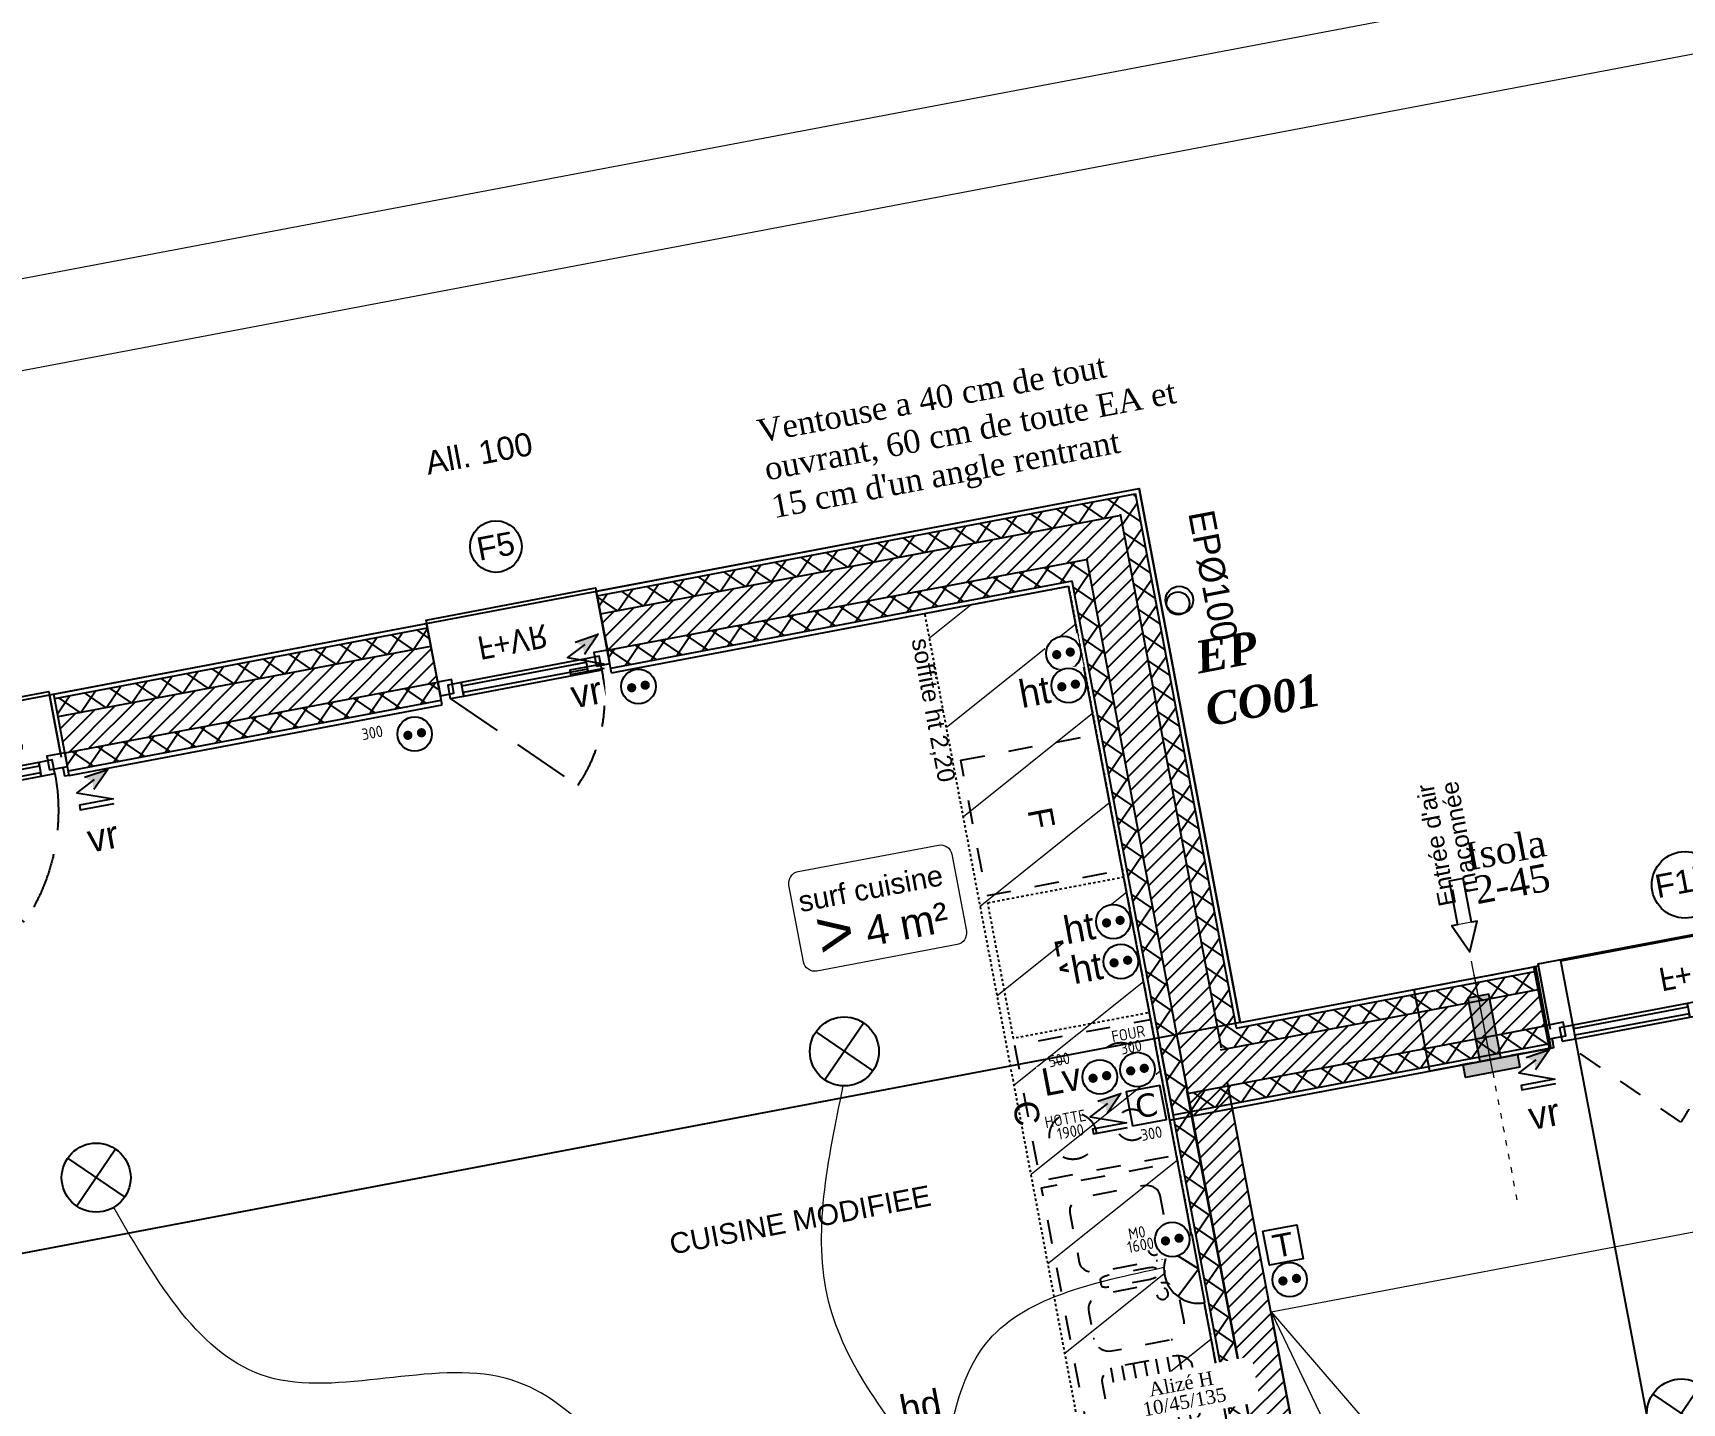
# Model space of a CAD drawing. Header units: centimetres. Extents: x 209280 to 319866, y -365283 to -277503.
# Drawn here: x 215219 to 222384, y -316281 to -310330 of the extents above; entities that cross this region are included whole.
import ezdxf

# ---------------------------------------------------------------- set-up
doc = ezdxf.new("R2010")
doc.units = ezdxf.units.CM
for name, pattern in [('ACAD_ISO03W100', [30, 12, -18]), ('prelem_vmc', [0.222222, 0.111111, -0.111111]), ('prlm_eu-4', [1.574803, 0.984252, -0.19685, 0.19685, -0.19685]), ('Style de ligne -1', [0.41664, 0.20828, -0.20836]), ('Style de ligne -2', [0.694425, 0.48607, -0.208355])]:
    doc.linetypes.add(name, pattern=pattern)
doc.layers.get('0').update_dxf_attribs({"color": 252})
for name, color, linetype in [('3-BAT C-Niveau 1', 252, 'Continuous'), ('prlm-EAU-EPEXT', 145, 'Continuous'), ('prlm-MOD-PB', 123, 'Continuous'), ('prlm-VMC', 93, 'Continuous')]:
    doc.layers.add(name, color=color, linetype=linetype)
for name, color, linetype, lineweight in [('prlm-ELEC-CFA', 1, 'Continuous', 25), ('prlm-ELEC-CFO', 1, 'Continuous', 25), ('prlm-ZCARTOUCHE', 7, 'Continuous', 13)]:
    doc.layers.add(name, color=color, linetype=linetype, lineweight=lineweight)
doc.layers.add('prlm-ZEROPLOT', color=254, linetype='Continuous', plot=False)
doc.styles.add('Arial', font='arial.ttf')
doc.styles.add('Futura Std Book', font='')
doc.styles.add('Geneva', font='arial.ttf')
doc.styles.add('Helvetica', font='arial.ttf')
doc.styles.add('Lucida Grande', font='')
doc.styles.add('prlm-eau-ep', font='timesbi.ttf', dxfattribs={"height": 18})
doc.styles.add('prlm-elec-cfo', font='comic.ttf', dxfattribs={"height": 12})
doc.styles.add('prlm-sejc', font='arial.ttf', dxfattribs={"height": 20})
doc.styles.add('prlm-vmc', font='pala.ttf', dxfattribs={"height": 14})
doc.styles.get("Standard").update_dxf_attribs({"font": 'isocp.shx', "height": 100})
doc.styles.get('Futura Std Book').set_extended_font_data('Futura Std Book')
doc.styles.get('Lucida Grande').set_extended_font_data('Lucida Grande')
pattern_1 = [(45, (89146.82, 134700.79), (-31.2347524, 39.0434405), [])]
pattern_2 = [(55.723595, (88960.93, 134700.79), (-66.106423, 45.054865), []), (145.723595, (88960.93, 134700.79), (45.054865, 66.106423), [])]

# ---------------------------------------------------------------- blocks, each defined once
blk = doc.blocks.new('FENETRE TYPE 1')
at = {"linetype": 'Style de ligne -1', "ltscale": 50.8}
for p, q in [((48.17, 60.17), (4, 16)), ((84.68, 59.99), (128.67, 16))]:
    blk.add_line(p, q, dxfattribs=at)
at = {"linetype": 'Continuous'}
blk.add_line((0, 16), (0, 14), dxfattribs=at)
at = {"linetype": 'Continuous', "lineweight": 25, "flags": 128}
for points in [[(-2, 18), (0, 18), (0, 14)], [(192, 18), (190, 18), (190, 14)], [(0, 8), (0, -18), (-2, -18)], [(190, 7.7), (190, -18), (192, -18)]]:
    blk.add_lwpolyline(points, dxfattribs=at)
at = {"linetype": 'Continuous', "flags": 128}
for points in [[(4, 16), (10, 16), (10, 10), (4, 10)], [(10, 16), (60.46, 16), (60.46, 14.5), (10, 14.5)], [(60.46, 16), (66.46, 16), (66.46, 10), (60.46, 10)], [(66.46, 16), (72.46, 16), (72.46, 10), (66.46, 10)], [(72.46, 16), (123.05, 16), (123.05, 14.5), (72.46, 14.5)], [(122.67, 16), (128.67, 16), (128.67, 10), (122.67, 10)], [(-2, 14), (6, 14), (6, 8), (-2, 8)], [(10, 11.5), (60.46, 11.5), (60.46, 10), (10, 10)], [(72.46, 11.5), (123.05, 11.5), (123.05, 10), (72.46, 10)], [(126.67, 14), (132.67, 14), (132.67, 7.7), (126.67, 7.7)], [(132.67, 14), (184, 14), (184, 12.5), (132.67, 12.5)], [(132.67, 9.2), (184, 9.2), (184, 7.7), (132.67, 7.7)], [(184, 14), (192.25, 14), (192.25, 7.7), (184, 7.7)], [(184, 13.7), (190, 13.7), (190, 7.7), (184, 7.7)]]:
    blk.add_lwpolyline(points, close=True, dxfattribs=at)
blk.add_lwpolyline([(0, 10), (0, -19), (190, -19), (190, 10)], dxfattribs=at)
at = {"linetype": 'Style de ligne -1', "ltscale": 50.8}
for centre, radius, start, end in [((4, 16), 62.46, 360, 45), ((128.67, 16), 62.21, 136.63922, 180)]:
    blk.add_arc(centre, radius, start, end, dxfattribs=at)
at = {"insert": (50.38, 2.81), "char_height": 10.161, "attachment_point": 1, "line_spacing_factor": 0.978845, "style": 'Lucida Grande'}
blk.add_mtext('F+VR ', dxfattribs=at)
blk = doc.blocks.new('Groupe-199-1')
at = {"linetype": 'Continuous'}
blk.add_circle((12826.97, -44726.19), 11.2, dxfattribs=at)
at = {"insert": (12817.86, -44722.5), "char_height": 10.087, "attachment_point": 1, "rotation": 10.72359, "line_spacing_factor": 0.834288, "style": 'Helvetica'}
blk.add_mtext('F5', dxfattribs=at)
blk = doc.blocks.new('Groupe-216-1')
at = {"linetype": 'Continuous'}
blk.add_circle((13343.64, -44873.13), 14.45, dxfattribs=at)
at = {"insert": (13329.82, -44869.02), "char_height": 10.087, "attachment_point": 1, "rotation": 10.72359, "line_spacing_factor": 0.834288, "style": 'Helvetica'}
blk.add_mtext('F1b', dxfattribs=at)
blk = doc.blocks.new('FENETRE PLAN TYPE 2')
at = {"linetype": 'Style de ligne -2', "ltscale": 50.8}
blk.add_line((4, 16), (51.38, 63.38), dxfattribs=at)
at = {"linetype": 'Continuous', "flags": 128}
for points in [[(4, 16), (10, 16), (10, 10), (4, 10)], [(10, 16), (65, 16), (65, 14.5), (10, 14.5)], [(65, 16), (71, 16), (71, 10), (65, 10)], [(0, 14), (6, 14), (6, 8), (0, 8)], [(10, 11.5), (65, 11.5), (65, 10), (10, 10)], [(69, 14), (75, 14), (75, 8), (69, 8)]]:
    blk.add_lwpolyline(points, close=True, dxfattribs=at)
blk.add_lwpolyline([(0, 9.5), (0, -19.5), (75, -19.5), (75, 9.5)], dxfattribs=at)
at = {"linetype": 'Style de ligne -2', "ltscale": 50.8}
blk.add_arc((4, 16), 67, 360, 45, dxfattribs=at)
at = {"insert": (19.77, 1.99), "char_height": 10.161, "attachment_point": 1, "line_spacing_factor": 0.978845, "style": 'Lucida Grande'}
blk.add_mtext('F+VR ', dxfattribs=at)
blk = doc.blocks.new('PORTE FENETRE TYPE 3')
at = {"linetype": 'Style de ligne -2', "ltscale": 50.8}
blk.add_line((5.11, 14.73), (65.94, 76.94), dxfattribs=at)
at = {"linetype": 'Continuous', "lineweight": 25, "flags": 128}
for points in [[(-2, 18), (0, 18), (0, 14)], [(97, 18), (95, 18), (95, 14)], [(0, 7.7), (0, -18), (-2, -18)], [(95, 7.7), (95, -18), (97, -18)]]:
    blk.add_lwpolyline(points, dxfattribs=at)
at = {"linetype": 'Continuous', "flags": 128}
for points in [[(4, 16), (10, 16), (10, 10), (4, 10)], [(10, 16), (85, 16), (85, 14.5), (10, 14.5)], [(85, 16), (91, 16), (91, 10), (85, 10)], [(-2, 14), (6, 14), (6, 8), (-2, 8)], [(10, 11.5), (85, 11.5), (85, 10), (10, 10)], [(89, 14), (97, 14), (97, 8), (89, 8)]]:
    blk.add_lwpolyline(points, close=True, dxfattribs=at)
blk.add_lwpolyline([(0, 9.5), (0, -19.5), (95, -19.5), (95, 9.5)], dxfattribs=at)
at = {"linetype": 'Style de ligne -2', "ltscale": 50.8}
blk.add_arc((4, 16), 87, 360, 44.53371, dxfattribs=at)
at = {"insert": (47.21, 5.79), "char_height": 7.6206, "attachment_point": 2, "line_spacing_factor": 0.978845, "style": 'Lucida Grande'}
blk.add_mtext('F sur All vitrée\\P+VR ', dxfattribs=at)
blk = doc.blocks.new('Groupe-327-1')
at = {"linetype": 'Continuous'}
blk.add_circle((13123.36, -44750.86), 5, dxfattribs=at)
blk = doc.blocks.new('MTC 125-H3')
at = {"linetype": 'prlm_eu-4', "lineweight": 18, "ltscale": 50.8}
for q in [(0, 25.57), (0, 19.68)]:
    blk.add_line((0, -23.6), q, dxfattribs=at)
at = {"linetype": 'Continuous', "lineweight": 18, "flags": 128}
blk.add_lwpolyline([(3.09, 42.18), (-3.09, 42.18), (-5.59, 42.18), (0, 29.68), (5.59, 42.18)], close=True, dxfattribs=at)
at = {"linetype": 'Continuous', "flags": 128}
blk.add_lwpolyline([(-26.8, 18.02), (26.8, 18.02), (26.8, -18), (-26.8, -18)], close=True, dxfattribs=at)
at = {"linetype": 'prelem_vmc', "ltscale": 50.8, "flags": 128}
blk.add_lwpolyline([(-26.8, 18.02), (26.8, 18.02), (26.8, -18), (-26.8, -18)], close=True, dxfattribs=at)
at = {"insert": (-9.53, 77.85), "char_height": 7.5654, "attachment_point": 2, "rotation": 90, "line_spacing_factor": 0.834288, "style": 'Helvetica'}
blk.add_mtext("Entrée d'air\\P maçonnée", dxfattribs=at)
blk = doc.blocks.new('xi.EA-Ma')
at = {"layer": 'prlm-MOD-PB'}
blk.add_hatch(color=0, dxfattribs=at).paths.add_polyline_path([(-4.65, 0), (-4.65, -28), (4.65, -28), (4.65, 0)])
at = {"layer": 'prlm-VMC', "linetype": 'ByBlock'}
blk.add_hatch(color=0, dxfattribs=at).paths.add_polyline_path([(-12, 5.6), (12, 5.6), (12, 0), (-12, 0)])
at = {"layer": 'prlm-MOD-PB', "color": 0, "linetype": 'ByBlock', "lineweight": -2, "flags": 128}
blk.add_lwpolyline([(-4.65, 0), (-4.65, -28), (4.65, -28), (4.65, 0)], close=True, dxfattribs=at)
at = {"layer": 'prlm-VMC', "color": 0, "linetype": 'ByBlock', "flags": 128}
for points in [[(-12, 5.6), (12, 5.6), (12, 0), (-12, 0)], [(-3.09, -60.19), (-3.09, -79.51), (3.09, -79.51), (3.09, -60.19), (5.59, -60.19), (0, -47.69), (-5.59, -60.19)]]:
    blk.add_lwpolyline(points, close=True, dxfattribs=at)
at = {"layer": 'prlm-ZEROPLOT', "color": 250, "linetype": 'ACAD_ISO03W100', "lineweight": 0, "ltscale": 0.2}
blk.add_lwpolyline([(0, 5.6), (0, 65.6)], dxfattribs=at)
blk = doc.blocks.new('xi.txt-venthor')
at = {"layer": 'prlm-MOD-PB', "color": 30, "insert": (0, 0), "char_height": 10, "width": 189.924, "attachment_point": 1}
blk.add_mtext("\\pxql;{\\fTimes New Roman|b0|i0|c0|p18;Ventouse a 40 cm de tout ouvrant, 60 cm de toute EA et 15 cm d'un angle rentrant}", dxfattribs=at)
blk = doc.blocks.new('xi.VR')
at = {"layer": 'prlm-ELEC-CFO', "lineweight": 5}
blk.add_hatch(color=0, dxfattribs=at).paths.add_polyline_path([(-3, 6), (-0.1, 3.7), (0, 0), (7.5, 7.5)])
at = {"layer": 'prlm-ELEC-CFO', "color": 0}
for points in [[(-3, 6), (7.5, 7.5), (0, 0)], [(0.95, 4.23), (-7.5, 0), (7.5, -5.5), (-7.5, -5.5), (-7.5, -7.5), (7.5, -7.5)]]:
    blk.add_lwpolyline(points, dxfattribs=at)
blk = doc.blocks.new('xi.TEL')
at = {"layer": 'prlm-ELEC-CFA', "color": 0, "linetype": 'ByBlock', "lineweight": -2, "flags": 128}
blk.add_lwpolyline([(-7.5, 7.5), (7.5, 7.5), (7.5, -7.5), (-7.5, -7.5)], close=True, dxfattribs=at)
at = {"layer": 'prlm-ELEC-CFA', "color": 0, "linetype": 'ByBlock', "insert": (0, 0), "char_height": 10, "width": 11.36, "attachment_point": 5}
blk.add_mtext('{\\fVerdana|b0|i0|c0|p34;T}', dxfattribs=at)
blk = doc.blocks.new('xi.PC')
at = {"color": 0, "lineweight": 5}
blk.add_wipeout([(-7.5, -7.5), (7.5, -7.5), (7.5, 7.5), (-7.5, 7.5)], dxfattribs=at).dxf.layer = 'prlm-ELEC-CFO'
at = {"layer": 'prlm-ELEC-CFO', "color": 0, "linetype": 'ByBlock', "lineweight": 5, "const_width": 2}
for points in [[(-4, 0, 1), (-2, 0, 1)], [(2, 0, 1), (4, 0, 1)]]:
    blk.add_lwpolyline(points, format="xyb", close=True, dxfattribs=at)
at = {"layer": 'prlm-ELEC-CFO', "color": 0, "linetype": 'ByBlock', "lineweight": -2}
blk.add_circle((0, 0), 7.5, dxfattribs=at)
blk = doc.blocks.new('xi.PTCE')
at = {"layer": 'prlm-ELEC-CFO', "color": 0}
for points in [[(-10.61, 10.61), (10.61, -10.61)], [(10.61, 10.61), (-10.61, -10.61)]]:
    blk.add_lwpolyline(points, dxfattribs=at)
at = {"layer": 'prlm-ELEC-CFO', "color": 0, "linetype": 'ByBlock'}
blk.add_circle((0, 0), 15, dxfattribs=at)
blk = doc.blocks.new('xi.HOT')
at = {"layer": 'prlm-ELEC-CFO', "lineweight": 5}
blk.add_hatch(color=0, dxfattribs=at).paths.add_polyline_path([(-3, 6), (-0.1, 3.7), (0, 0), (7.5, 7.5)])
at = {"layer": 'prlm-ELEC-CFO', "color": 0}
for points in [[(-3, 6), (7.5, 7.5), (0, 0)], [(0.95, 4.23), (-7.5, 0), (7.5, -5.5), (-7.5, -5.5), (-7.5, -7.5), (7.5, -7.5)]]:
    blk.add_lwpolyline(points, dxfattribs=at)
blk = doc.blocks.new('xi.PCS')
at = {"color": 0, "lineweight": 5}
blk.add_wipeout([(-7.5, -7.5), (7.5, -7.5), (7.5, 7.5), (-7.5, 7.5)], dxfattribs=at).dxf.layer = 'prlm-ELEC-CFO'
at = {"layer": 'prlm-ELEC-CFO', "color": 0, "linetype": 'ByBlock', "lineweight": 5, "const_width": 2}
for points in [[(-4, 0, 1), (-2, 0, 1)], [(2, 0, 1), (4, 0, 1)]]:
    blk.add_lwpolyline(points, format="xyb", close=True, dxfattribs=at)
at = {"layer": 'prlm-ELEC-CFO', "color": 0, "linetype": 'ByBlock', "lineweight": -2}
blk.add_circle((0, 0), 7.5, dxfattribs=at)
blk = doc.blocks.new('xi.SF32')
at = {"layer": 'prlm-ELEC-CFO', "color": 0, "flags": 128}
blk.add_lwpolyline([(-7.5, -7.5), (7.5, -7.5), (7.5, 7.5), (-7.5, 7.5)], close=True, dxfattribs=at)
at = {"layer": 'prlm-ELEC-CFO', "color": 0, "linetype": 'ByBlock', "insert": (0, 0), "char_height": 10, "width": 11.36, "attachment_point": 5}
blk.add_mtext('{\\fVerdana|b0|i0|c0|p34;C}', dxfattribs=at)
blk = doc.blocks.new('xi.LV')
at = {"color": 0, "lineweight": 5}
blk.add_wipeout([(-7.5, -7.5), (7.5, -7.5), (7.5, 7.5), (-7.5, 7.5)], dxfattribs=at).dxf.layer = 'prlm-ELEC-CFO'
at = {"layer": 'prlm-ELEC-CFO', "color": 0, "linetype": 'ByBlock', "lineweight": 5, "const_width": 2}
for points in [[(-4, 0, 1), (-2, 0, 1)], [(2, 0, 1), (4, 0, 1)]]:
    blk.add_lwpolyline(points, format="xyb", close=True, dxfattribs=at)
at = {"layer": 'prlm-ELEC-CFO', "color": 0, "linetype": 'ByBlock', "lineweight": -2}
blk.add_circle((0, 0), 7.5, dxfattribs=at)
blk = doc.blocks.new('xi.PCHT')
at = {"color": 0, "lineweight": 5}
blk.add_wipeout([(-7.5, -7.5), (7.5, -7.5), (7.5, 7.5), (-7.5, 7.5)], dxfattribs=at).dxf.layer = 'prlm-ELEC-CFO'
at = {"layer": 'prlm-ELEC-CFO', "color": 0, "linetype": 'ByBlock', "lineweight": 5, "const_width": 2}
for points in [[(-4, 0, 1), (-2, 0, 1)], [(2, 0, 1), (4, 0, 1)]]:
    blk.add_lwpolyline(points, format="xyb", close=True, dxfattribs=at)
at = {"layer": 'prlm-ELEC-CFO', "color": 0, "linetype": 'ByBlock', "lineweight": -2}
blk.add_circle((0, 0), 7.5, dxfattribs=at)
blk = doc.blocks.new('xi.ECAP')
at = {"color": 0}
blk.add_wipeout([(-15, 0), (-10.13, 11.06), (0, 15), (10.13, 11.06), (15, 0)], dxfattribs=at).dxf.layer = 'prlm-ELEC-CFO'
at = {"layer": 'prlm-ELEC-CFO', "color": 0, "linetype": 'ByBlock', "lineweight": -2, "flags": 128}
blk.add_lwpolyline([(15, 0, 1), (-15, 0)], format="xyb", close=True, dxfattribs=at)
at = {"layer": 'prlm-ELEC-CFO', "color": 0}
blk.add_lwpolyline([(-10.13, 11.06), (0, 0), (10.13, 11.06)], dxfattribs=at)
blk = doc.blocks.new('xi.4m²')
at = {"color": 0}
blk.add_wipeout([(-34.54, 20.54), (34.54, 20.54), (34.54, -20.54), (-34.54, -20.54)], dxfattribs=at).dxf.layer = 'prlm-ELEC-CFO'
at = {"layer": 'prlm-ELEC-CFO', "color": 0, "lineweight": 13}
blk.add_lwpolyline([(-31, 22), (31, 22, -0.414214), (36, 17), (36, -17, -0.414214), (31, -22), (-31, -22, -0.414214), (-36, -17), (-36, 17, -0.414214)], format="xyb", close=True, dxfattribs=at)
at = {"layer": 'prlm-ELEC-CFO', "color": 0, "attachment_point": 6, "line_spacing_factor": 0.8, "style": 'prlm-sejc'}
for s, insert, char_height in [('surf cuisine', (30.36, 8.9), 9), ('4 m²', (29.31, -9.19), 13)]:
    blk.add_mtext(s, dxfattribs=dict(at, insert=insert, char_height=char_height))
at = {"layer": 'prlm-ELEC-CFO', "color": 0, "style": 'prlm-sejc', "flags": 8}
blk.add_attdef('?', (-28.3, -16.79), '', height=20, dxfattribs=at)
blk = doc.blocks.new('xi.epext')
at = {"layer": 'prlm-EAU-EPEXT', "color": 0, "linetype": 'ByBlock', "lineweight": -2}
blk.add_circle((0, 0), 5, dxfattribs=at)
blk = doc.blocks.new('Groupe-184-1')
at = {"linetype": 'Continuous', "lineweight": 18}
for p, q in [((13163.86, -45058.65), (13226.77, -45189.23)), ((13163.86, -45058.65), (13189.91, -45196.2)), ((13163.86, -45058.65), (13255.2, -45164.75)), ((13226.77, -45189.23), (13255.25, -45164.7)), ((13226.77, -45189.23), (13189.84, -45196.21))]:
    blk.add_line(p, q, dxfattribs=at)
at = {"linetype": 'Continuous', "lineweight": 18, "flags": 128}
blk.add_lwpolyline([(13350.54, -45023.29), (13376.59, -45160.85), (13189.91, -45196.2), (13163.86, -45058.65)], close=True, dxfattribs=at)
blk = doc.blocks.new('Groupe-76-1')
at = {"linetype": 'Style de ligne -1', "ltscale": 50.8, "flags": 128}
blk.add_lwpolyline([(13111.38, -44931.62), (13122.54, -44990.58), (13063.59, -45001.74), (13052.42, -44942.79)], close=True, dxfattribs=at)
at = {"linetype": 'Style de ligne -1', "ltscale": 50.8}
for points in [[(13092.75, -44943.48), (13090.5, -44945.03), (13088.15, -44949.96), (13088.59, -44955.39), (13091.7, -44959.86), (13096.65, -44962.19), (13102.11, -44961.74), (13106.61, -44958.64), (13108.96, -44953.71), (13108.52, -44948.28), (13105.41, -44943.8), (13100.46, -44941.48), (13095.01, -44941.93), (13092.75, -44943.48)], [(13076.77, -44962.25), (13078.27, -44961.22), (13079.84, -44957.94), (13079.54, -44954.32), (13077.47, -44951.33), (13074.17, -44949.78), (13070.53, -44950.08), (13067.53, -44952.14), (13065.97, -44955.43), (13066.26, -44959.05), (13068.33, -44962.04), (13071.63, -44963.59), (13075.27, -44963.29), (13076.77, -44962.25)], [(13083.53, -44990.57), (13085.78, -44989.02), (13088.13, -44984.09), (13087.69, -44978.66), (13084.58, -44974.18), (13079.63, -44971.85), (13074.18, -44972.3), (13069.67, -44975.4), (13067.32, -44980.33), (13067.76, -44985.76), (13070.87, -44990.24), (13075.82, -44992.57), (13081.27, -44992.12), (13083.53, -44990.57)], [(13099.51, -44971.79), (13098.01, -44972.83), (13096.44, -44976.11), (13096.74, -44979.73), (13098.81, -44982.72), (13102.11, -44984.27), (13105.75, -44983.97), (13108.75, -44981.9), (13110.31, -44978.62), (13110.02, -44975), (13107.95, -44972.01), (13104.65, -44970.46), (13101.01, -44970.76), (13099.51, -44971.79)]]:
    blk.add_open_spline(points, degree=2, dxfattribs=at)
blk = doc.blocks.new('Groupe-77-1')
at = {"linetype": 'Style de ligne -1', "ltscale": 50.8}
for p, q in [((13104.67, -45111.47), (13099.1, -45082)), ((13109.58, -45110.54), (13104.01, -45081.07)), ((13114.49, -45109.62), (13108.92, -45080.14)), ((13119.4, -45108.69), (13113.83, -45079.22)), ((13124.3, -45107.76), (13118.74, -45078.29)), ((13123.71, -45077.69), (13123.64, -45077.36)), ((13129.15, -45106.51), (13123.71, -45077.69)), ((13094.25, -45083.25), (13094.19, -45082.93)), ((13099.7, -45112.07), (13094.25, -45083.25))]:
    blk.add_line(p, q, dxfattribs=at)
at = {"linetype": 'Style de ligne -1', "ltscale": 50.8, "flags": 128}
blk.add_lwpolyline([(13129.61, -45082.04), (13129.32, -45081.09), (13128.81, -45080.21), (13128.1, -45079.43), (13127.21, -45078.76), (13126.17, -45078.25), (13125.01, -45077.89), (13123.78, -45077.68), (13122.48, -45077.67), (13121.19, -45077.83), (13096.65, -45082.46), (13095.39, -45082.79), (13094.19, -45083.27), (13093.11, -45083.91), (13092.16, -45084.67), (13091.38, -45085.53), (13090.8, -45086.48), (13090.42, -45087.46), (13090.27, -45088.47), (13090.34, -45089.46), (13093.79, -45107.72), (13094.08, -45108.67), (13094.6, -45109.55), (13095.3, -45110.33), (13096.19, -45111), (13097.23, -45111.51), (13098.39, -45111.87), (13099.63, -45112.08), (13100.92, -45112.09), (13102.21, -45111.93), (13126.76, -45107.3), (13128.02, -45106.97), (13129.22, -45106.49), (13130.3, -45105.85), (13131.24, -45105.09), (13132.02, -45104.23), (13132.61, -45103.28), (13132.98, -45102.3), (13133.14, -45101.29), (13133.06, -45100.3), (13129.61, -45082.04)], close=True, dxfattribs=at)
blk = doc.blocks.new('Groupe-78-1')
at = {"linetype": 'Style de ligne -1', "ltscale": 50.8, "flags": 128}
for points in [[(13123.06, -44993.53), (13145.39, -45111.44), (13086.44, -45122.6), (13064.1, -45004.7)], [(13115.63, -45008.06), (13115.36, -45007.14), (13114.89, -45006.29), (13114.25, -45005.52), (13113.45, -45004.87), (13112.51, -45004.36), (13111.48, -45004), (13110.36, -45003.8), (13109.22, -45003.76), (13108.06, -45003.89), (13081.89, -45008.84), (13080.77, -45009.13), (13079.71, -45009.59), (13078.75, -45010.18), (13077.92, -45010.9), (13077.24, -45011.72), (13076.73, -45012.61), (13076.41, -45013.56), (13076.28, -45014.52), (13076.36, -45015.48), (13080.45, -45037.09), (13080.45, -45037.09), (13080.72, -45038.01), (13081.19, -45038.86), (13081.83, -45039.63), (13082.63, -45040.28), (13083.57, -45040.79), (13084.6, -45041.16), (13085.72, -45041.36), (13086.86, -45041.39), (13088.02, -45041.26), (13114.19, -45036.31), (13114.19, -45036.31), (13115.31, -45036.02), (13116.37, -45035.57), (13117.33, -45034.97), (13118.16, -45034.25), (13118.84, -45033.44), (13119.35, -45032.54), (13119.67, -45031.59), (13119.8, -45030.63), (13119.72, -45029.67), (13115.63, -45008.06)], [(13110.47, -45031.93), (13110.59, -45032.34), (13110.78, -45032.73), (13111.01, -45033.07), (13111.32, -45033.37), (13111.66, -45033.62), (13112.04, -45033.81), (13112.45, -45033.92), (13112.87, -45033.97), (13113.3, -45033.94), (13113.7, -45033.85), (13114.1, -45033.69), (13114.46, -45033.46), (13114.77, -45033.18), (13115.03, -45032.84), (13115.23, -45032.47), (13115.37, -45032.06), (13115.43, -45031.65), (13115.42, -45031.22), (13115.35, -45030.8), (13115.2, -45030.41), (13114.99, -45030.04), (13114.71, -45029.71), (13114.39, -45029.43), (13114.03, -45029.22), (13113.63, -45029.07), (13113.22, -45028.98), (13112.79, -45028.97), (13112.37, -45029.03), (13111.97, -45029.16), (13111.59, -45029.35), (13111.26, -45029.61), (13110.97, -45029.92), (13110.74, -45030.28), (13110.57, -45030.66), (13110.46, -45031.08), (13110.44, -45031.5)], [(13114.06, -45040.09), (13113.96, -45039.89), (13113.73, -45039.71), (13113.4, -45039.57), (13112.96, -45039.47), (13112.43, -45039.42), (13111.82, -45039.4), (13111.17, -45039.43), (13110.47, -45039.51), (13109.76, -45039.62), (13093.35, -45042.72), (13092.64, -45042.87), (13091.97, -45043.06), (13091.35, -45043.27), (13090.79, -45043.5), (13090.32, -45043.75), (13089.94, -45044.01), (13089.68, -45044.26), (13089.53, -45044.5), (13089.52, -45044.73), (13089.97, -45047.16), (13089.97, -45047.16), (13090.07, -45047.36), (13090.3, -45047.54), (13090.63, -45047.68), (13091.08, -45047.78), (13091.61, -45047.84), (13092.21, -45047.85), (13092.87, -45047.82), (13093.56, -45047.75), (13094.27, -45047.63), (13110.69, -45044.53), (13110.69, -45044.53), (13111.39, -45044.38), (13112.07, -45044.19), (13112.69, -45043.98), (13113.25, -45043.75), (13113.72, -45043.5), (13114.1, -45043.25), (13114.35, -45043), (13114.5, -45042.75), (13114.52, -45042.52), (13114.06, -45040.09)], [(13123.82, -45051.38), (13123.51, -45050.26), (13123, -45049.22), (13122.33, -45048.27), (13121.49, -45047.46), (13120.53, -45046.8), (13119.48, -45046.32), (13118.35, -45046.04), (13117.19, -45045.95), (13116.03, -45046.07), (13089.86, -45051.01), (13088.74, -45051.32), (13087.69, -45051.83), (13086.75, -45052.51), (13085.94, -45053.34), (13085.28, -45054.3), (13084.8, -45055.35), (13084.52, -45056.49), (13084.43, -45057.64), (13084.55, -45058.8), (13086.71, -45070.26), (13086.71, -45070.26), (13087.03, -45071.38), (13087.53, -45072.42), (13088.21, -45073.37), (13089.04, -45074.18), (13090, -45074.83), (13091.06, -45075.32), (13092.19, -45075.6), (13093.34, -45075.69), (13094.5, -45075.57), (13120.67, -45070.63), (13120.67, -45070.63), (13121.79, -45070.31), (13122.84, -45069.81), (13123.79, -45069.13), (13124.6, -45068.3), (13125.25, -45067.34), (13125.73, -45066.28), (13126.01, -45065.15), (13126.1, -45063.99), (13125.98, -45062.84), (13123.82, -45051.38)], [(13114.11, -45051.18), (13114.23, -45051.59), (13114.41, -45051.98), (13114.65, -45052.32), (13114.95, -45052.62), (13115.29, -45052.87), (13115.68, -45053.06), (13116.09, -45053.17), (13116.51, -45053.22), (13116.93, -45053.19), (13117.34, -45053.1), (13117.73, -45052.93), (13118.09, -45052.71), (13118.41, -45052.42), (13118.67, -45052.09), (13118.87, -45051.72), (13119, -45051.31), (13119.07, -45050.89), (13119.06, -45050.47), (13118.98, -45050.05), (13118.84, -45049.66), (13118.63, -45049.28), (13118.35, -45048.96), (13118.03, -45048.68), (13117.67, -45048.46), (13117.27, -45048.32), (13116.86, -45048.23), (13116.43, -45048.21), (13116.01, -45048.28), (13115.61, -45048.41), (13115.23, -45048.6), (13114.9, -45048.86), (13114.61, -45049.17), (13114.38, -45049.53), (13114.2, -45049.91), (13114.1, -45050.33), (13114.07, -45050.75)]]:
    blk.add_lwpolyline(points, close=True, dxfattribs=at)
blk.add_blockref('Groupe-77-1', (0, 0))
blk = doc.blocks.new('Groupe-79-1')
at = {"linetype": 'Style de ligne -1', "ltscale": 50.8, "flags": 128}
blk.add_lwpolyline([(13028.98, -44818.99), (13087.93, -44807.83), (13099.09, -44866.78), (13040.14, -44877.94)], close=True, dxfattribs=at)
at = {"insert": (13069.22, -44843.12), "char_height": 10.66, "attachment_point": 2, "rotation": 280.72359, "line_spacing_factor": 1.060906, "style": 'Geneva'}
blk.add_mtext('F', dxfattribs=at)
blk = doc.blocks.new('xi.PCHD')
at = {"color": 0, "lineweight": 5}
blk.add_wipeout([(-7.5, -7.5), (7.5, -7.5), (7.5, 7.5), (-7.5, 7.5)], dxfattribs=at).dxf.layer = 'prlm-ELEC-CFO'
at = {"layer": 'prlm-ELEC-CFO', "color": 0, "linetype": 'ByBlock', "lineweight": 5, "const_width": 2}
for points in [[(-4, 0, 1), (-2, 0, 1)], [(2, 0, 1), (4, 0, 1)]]:
    blk.add_lwpolyline(points, format="xyb", close=True, dxfattribs=at)
at = {"layer": 'prlm-ELEC-CFO', "color": 0, "linetype": 'ByBlock', "lineweight": -2}
blk.add_circle((0, 0), 7.5, dxfattribs=at)

msp = doc.modelspace()

# ---------------------------------------------------------------- hatches: boundary and pattern name
at = {"linetype": 'Continuous', "lineweight": 18}
h = msp.add_hatch(dxfattribs=at)
h.set_pattern_fill('BA 13', color=256, scale=10, style=0, pattern_type=2)
h.set_pattern_definition([(218.65981, (88960.93, 134700.8), (-199.24783, 287.75041), [])])
h.paths.add_polyline_path([(219094.389, -312851.364), (219718.776, -312733.118), (220421.165, -316442.037), (219796.778, -316560.282)])
at = {"layer": '3-BAT C-Niveau 1', "linetype": 'Continuous'}
h = msp.add_hatch(dxfattribs=at)
h.set_pattern_fill('02_ISOLANT', color=256, scale=10, angle=10.7235947, style=0, pattern_type=2)
h.set_pattern_definition([(55.723595, (88960.93, 134700.79), (-66.106423, 45.054865), []), (145.723595, (88960.93, 134700.79), (45.054865, 66.106423), [])])
h.paths.add_polyline_path([(217670.299, -312775.013), (217685.184, -312853.616), (219940.049, -312426.593), (220008.133, -312332.277)])
h = msp.add_hatch(dxfattribs=at)
h.set_pattern_fill('02_ISOLANT', color=256, scale=10, angle=100.7235947, style=0, pattern_type=2)
h.set_pattern_definition([(145.723595, (88960.93, 134700.79), (-45.054865, -66.106423), []), (235.723595, (88960.93, 134700.79), (-66.106423, 45.054865), [])])
h.paths.add_polyline_path([(220383.912, -314740.526), (220448.413, -314651.174), (220009.029, -312331.036), (219944.528, -312420.388)])
h = msp.add_hatch(dxfattribs=at)
h.set_pattern_fill('MURS MACONNERIE-2', color=256, scale=10, style=0, pattern_type=2)
h.set_pattern_definition(pattern_1)
h.paths.add_polyline_path([(217685.184, -312853.616), (217714.956, -313010.821), (219803.881, -312615.224), (219940.049, -312426.593)])
h = msp.add_hatch(dxfattribs=at)
h.set_pattern_fill('MURS MACONNERIE-2', color=256, scale=10, style=0, pattern_type=2)
h.set_pattern_definition(pattern_1)
h.paths.add_polyline_path([(220238.786, -314941.567), (220383.912, -314740.526), (219944.528, -312420.388), (219799.401, -312621.429)])
h = msp.add_hatch(dxfattribs=at)
h.set_pattern_fill('02_ISOLANT', color=256, scale=10, angle=10.7235947, style=0, pattern_type=2)
h.set_pattern_definition([(55.723595, (88960.93, 134700.79), (-66.106423, 45.054865), []), (145.723595, (88960.93, 134700.79), (45.054865, 66.106423), [])])
h.paths.add_polyline_path([(217714.956, -313010.821), (217729.841, -313089.424), (219735.797, -312709.54), (219803.881, -312615.224)])
h = msp.add_hatch(dxfattribs=at)
h.set_pattern_fill('02_ISOLANT', color=256, scale=10, angle=100.7235947, style=0, pattern_type=2)
h.set_pattern_definition([(145.723595, (88960.93, 134700.79), (-45.054865, -66.106423), []), (235.723595, (88960.93, 134700.79), (-66.106423, 45.054865), [])])
h.paths.add_polyline_path([(220174.285, -315030.919), (220238.786, -314941.567), (219799.401, -312621.429), (219734.901, -312710.781)])
h = msp.add_hatch(dxfattribs=at)
h.set_pattern_fill('02_ISOLANT', color=256, scale=10, angle=10.7235947, style=0, pattern_type=2)
h.set_pattern_definition(pattern_2)
h.paths.add_polyline_path([(215313.738, -313221.295), (215328.623, -313299.898), (216948.282, -312993.169), (216933.396, -312914.566)])
h = msp.add_hatch(dxfattribs=at)
h.set_pattern_fill('MURS MACONNERIE-2', color=256, scale=10, style=0, pattern_type=2)
h.set_pattern_definition(pattern_1)
h.paths.add_polyline_path([(215328.623, -313299.898), (215358.395, -313457.103), (216978.054, -313150.375), (216948.282, -312993.169)])
h = msp.add_hatch(dxfattribs=at)
h.set_pattern_fill('02_ISOLANT', color=256, scale=10, angle=10.7235947, style=0, pattern_type=2)
h.set_pattern_definition(pattern_2)
h.paths.add_polyline_path([(215358.395, -313457.103), (215373.28, -313535.706), (216992.939, -313228.978), (216978.054, -313150.375)])
h = msp.add_hatch(dxfattribs=at)
h.set_pattern_fill('02_ISOLANT', color=256, scale=10, angle=10.7235947, style=0, pattern_type=2)
h.set_pattern_definition([(55.723595, (88960.93, 134700.79), (-66.106423, 45.054865), []), (145.723595, (88960.93, 134700.79), (45.054865, 66.106423), [])])
h.paths.add_polyline_path([(220447.517, -314652.415), (220379.433, -314746.731), (221759.395, -314485.396), (221744.51, -314406.793)])
h = msp.add_hatch(dxfattribs=at)
h.set_pattern_fill('MURS MACONNERIE-2', color=256, scale=10, style=0, pattern_type=2)
h.set_pattern_definition(pattern_1)
h.paths.add_polyline_path([(220379.433, -314746.731), (220243.265, -314935.362), (221789.167, -314642.602), (221759.395, -314485.396)])
h = msp.add_hatch(dxfattribs=at)
h.set_pattern_fill('02_ISOLANT', color=256, scale=10, angle=10.7235947, style=0, pattern_type=2)
h.set_pattern_definition([(55.723595, (88960.93, 134700.79), (-66.106423, 45.054865), []), (145.723595, (88960.93, 134700.79), (45.054865, 66.106423), [])])
h.paths.add_polyline_path([(220243.265, -314935.362), (220175.181, -315029.678), (221804.052, -314721.204), (221789.167, -314642.602)])
h = msp.add_hatch(dxfattribs=at)
h.set_pattern_fill('02_ISOLANT', color=256, scale=10, angle=100.7235947, style=0, pattern_type=2)
h.set_pattern_definition([(145.723595, (88960.93, 134700.79), (-45.054865, -66.106423), []), (235.723595, (88960.93, 134700.79), (-66.106423, 45.054865), [])])
h.paths.add_polyline_path([(220440.027, -316434.15), (220518.63, -316419.264), (220194.48, -314707.613), (220115.877, -314722.498)])
h = msp.add_hatch(dxfattribs=at)
h.set_pattern_fill('MURS MACONNERIE-2', color=256, scale=10, style=0, pattern_type=2)
h.set_pattern_definition(pattern_1)
h.paths.add_polyline_path([(220958.667, -318755.434), (221135.523, -318721.942), (220409.783, -314889.719), (220232.926, -314923.212)])

# ---------------------------------------------------------------- linework, layer by layer
at = {"linetype": 'Style de ligne -1', "ltscale": 50.8, "flags": 128}
for points in [[(219094.389, -312851.364), (219718.776, -312733.118), (220421.165, -316442.037), (219796.778, -316560.282)], [(219367.922, -314108.119), (219957.441, -313996.46), (220069.1, -314585.978), (219479.581, -314697.637)]]:
    msp.add_lwpolyline(points, close=True, dxfattribs=at)
at = {"layer": '3-BAT C-Niveau 1', "linetype": 'Continuous'}
for p, q in [((217666.577, -312755.362), (220025.154, -312308.698)), ((220464.538, -314628.836), (220025.154, -312308.698)), ((217670.299, -312775.013), (220008.133, -312332.277)), ((220448.413, -314651.174), (220009.029, -312331.036)), ((217685.184, -312853.616), (219940.049, -312426.593)), ((220238.786, -314941.567), (219799.401, -312621.429)), ((217729.841, -313089.424), (219735.797, -312709.54)), ((217733.563, -313109.075), (219718.776, -312733.118)), ((220158.16, -315053.257), (219718.776, -312733.118)), ((220174.285, -315030.919), (219734.901, -312710.781)), ((215310.016, -313201.644), (216929.675, -312894.915)), ((215313.738, -313221.295), (216933.396, -312914.566)), ((215328.623, -313299.898), (216948.282, -312993.169)), ((215373.28, -313535.706), (216992.939, -313228.978)), ((215377.002, -313555.357), (216996.661, -313248.629)), ((220464.538, -314628.836), (221740.788, -314387.142)), ((220447.517, -314652.415), (221744.51, -314406.793)), ((220379.433, -314746.731), (221759.395, -314485.396)), ((220420.376, -316437.871), (220096.226, -314726.22)), ((220440.027, -316434.15), (220115.877, -314722.498)), ((220158.16, -315053.257), (221807.774, -314740.855)), ((220175.181, -315029.678), (221804.052, -314721.204)), ((220518.63, -316419.264), (220194.48, -314707.613))]:
    msp.add_line(p, q, dxfattribs=at)
at = {"layer": '3-BAT C-Niveau 1', "linetype": 'Continuous', "lineweight": 25}
for p, q in [((217666.577, -312755.362), (220025.154, -312308.698)), ((220464.538, -314628.836), (220025.154, -312308.698)), ((217685.184, -312853.616), (219940.049, -312426.593)), ((220383.912, -314740.526), (219944.528, -312420.388)), ((217714.956, -313010.821), (219803.881, -312615.224)), ((220238.786, -314941.567), (219799.401, -312621.429)), ((217733.563, -313109.075), (219718.776, -312733.118)), ((220158.16, -315053.257), (219718.776, -312733.118)), ((217733.563, -313109.075), (217666.577, -312755.362)), ((215310.016, -313201.644), (216929.675, -312894.915)), ((216996.661, -313248.629), (216929.675, -312894.915)), ((215328.623, -313299.898), (216948.282, -312993.169)), ((215358.395, -313457.103), (216978.054, -313150.375)), ((215377.002, -313555.357), (215310.016, -313201.644)), ((215377.002, -313555.357), (216996.661, -313248.629)), ((220464.538, -314628.836), (221740.788, -314387.142)), ((221807.774, -314740.855), (221740.788, -314387.142)), ((220379.433, -314746.731), (221759.395, -314485.396)), ((220243.265, -314935.362), (221789.167, -314642.602)), ((220420.376, -316437.871), (220096.226, -314726.22)), ((220518.63, -316419.264), (220194.48, -314707.613)), ((220443.095, -314999.296), (221807.774, -314740.855)), ((221135.523, -318721.942), (220409.783, -314889.719)), ((221102.031, -318545.085), (220409.783, -314889.719)), ((220958.667, -318755.434), (220232.926, -314923.212)), ((220958.667, -318755.434), (220232.926, -314923.212)), ((220158.16, -315053.257), (220344.842, -315017.903))]:
    msp.add_line(p, q, dxfattribs=at)
at = {"layer": 'prlm-ELEC-CFO', "lineweight": 13}
msp.add_spline([(217972.624, -316834.887), (217270.17, -316173.427), (216238.363, -316168.064), (215569.865, -315431.688)], degree=3, dxfattribs=at)
at = {"layer": 'prlm-ZEROPLOT'}
for points in [[(212668.434, -313702.24), (220025.215, -312309.023), (220464.599, -314629.162), (213107.819, -316022.379)], [(221857.928, -314360.778), (228827.572, -313040.877), (229422.236, -316180.958), (222452.592, -317500.86)]]:
    msp.add_lwpolyline(points, close=True, dxfattribs=at)

# ---------------------------------------------------------------- block references
at = {"xscale": 10, "yscale": 10, "zscale": 10}
for name in ['Groupe-79-1', 'Groupe-76-1', 'Groupe-78-1', 'Groupe-184-1']:
    msp.add_blockref(name, (88960.928, 134700.79), dxfattribs=at)
at = {"layer": '3-BAT C-Niveau 1', "xscale": 10, "yscale": 10, "zscale": 10}
for name in ['Groupe-199-1', 'Groupe-327-1', 'Groupe-216-1']:
    msp.add_blockref(name, (88960.928, 134700.79), dxfattribs=at)
at = {"layer": '3-BAT C-Niveau 1', "yscale": 10, "zscale": 10}
for name, p, xscale, rotation in [('FENETRE PLAN TYPE 2', (216963.168, -313071.772), -10, 190.7235947438876), ('PORTE FENETRE TYPE 3', (214390.449, -313558.99), -10, 190.7235947438876), ('MTC 125-H3', (221517.732, -314612.583), 10, 10.72359474389049), ('FENETRE TYPE 1', (221793.932, -314560.277), -10, 190.7235947438872)]:
    msp.add_blockref(name, p, dxfattribs=dict(at, xscale=xscale, rotation=rotation))
at = {"layer": 'prlm-EAU-EPEXT', "xscale": 11.99999999999999, "yscale": 11.99999999999999, "zscale": 11.99999999999999, "rotation": 10.72360141139323}
msp.add_blockref('xi.epext', (220200.24, -312793.694), dxfattribs=at)
at = {"layer": 'prlm-ELEC-CFA', "xscale": 10, "yscale": 10, "zscale": 10, "rotation": 10.72360141139323}
msp.add_blockref('xi.TEL', (220651.136, -315594.728), dxfattribs=at)
at = {"layer": 'prlm-ELEC-CFO', "xscale": 10, "yscale": 10, "zscale": 10, "rotation": 10.72360141139323}
for name, p in [('xi.PTCE', (218744.6, -314754.168)), ('xi.HOT', (219886.684, -315024.231)), ('xi.PTCE', (215493.796, -315302.407)), ('xi.PTCE', (222381.322, -316326.851))]:
    msp.add_blockref(name, p, dxfattribs=at)
at = {"layer": 'prlm-MOD-PB', "xscale": 9.999999999999998, "yscale": 9.999999999999998, "zscale": 9.999999999999998, "rotation": 10.72360141139343}
msp.add_blockref('xi.txt-venthor', (218358.383, -312012.248), dxfattribs=at)
at = {"layer": 'prlm-VMC', "xscale": 10, "yscale": 10, "zscale": 10, "rotation": 190.7235947434798}
msp.add_blockref('xi.EA-Ma', (221551.286, -314789.765), dxfattribs=at)

# ---------------------------------------------------------------- texts
at = {"attachment_point": 2}
for s, insert, char_height, rotation, line_spacing_factor, style in [('soffite ht 2,20', (219169.611, -313264.266), 75.6543, 280.7235947, 0.834288, 'Helvetica'), ('LV', (219776.777, -314336.039), 106.5703, 280.6997016, 1.060906, 'Geneva'), ('C', (219589.371, -315012.581), 106.57, 280.6997016, 1.060906, 'Geneva')]:
    msp.add_mtext(s, dxfattribs=dict(at, insert=insert, char_height=char_height, rotation=rotation, line_spacing_factor=line_spacing_factor, style=style))
at = {"layer": '3-BAT C-Niveau 1', "attachment_point": 1}
for s, insert, char_height, rotation, line_spacing_factor, style in [('All. 100', (216916.743, -312150.236), 100.8724, 10.7235947, 0.834288, 'Helvetica'), ('EPØ100', (220349.582, -312394.6), 113.2747, 280.7235947, 0.962448, 'Futura Std Book')]:
    msp.add_mtext(s, dxfattribs=dict(at, insert=insert, char_height=char_height, rotation=rotation, line_spacing_factor=line_spacing_factor, style=style))
at = {"layer": 'prlm-EAU-EPEXT', "insert": (220258.332, -312975.647), "char_height": 140, "attachment_point": 1, "rotation": 10.7236014, "style": 'prlm-eau-ep'}
msp.add_mtext_dynamic_manual_height_columns('EP CO01', width=91.58378, gutter_width=75, heights=[0], dxfattribs=at)
at = {"layer": 'prlm-ELEC-CFO', "lineweight": 30}
for s, p in [('300', (216652.065, -313403.042)), ('HOTTE', (219620.476, -315088.277)), ('1900', (219674.271, -315138.429)), ('300', (220037.928, -315143.697)), ('M0', (219983.495, -315573.371))]:
    msp.add_text(s, height=50, rotation=10.7236014, dxfattribs=at).set_placement(p)
at = {"layer": 'prlm-ELEC-CFO', "lineweight": 25, "style": 'Arial'}
msp.add_text('CUISINE MODIFIEE', height=90, rotation=10.7236014, dxfattribs=at).set_placement((217994.858, -315637.144))

# ---------------------------------------------------------------- next in the draw order: block references
at = {"layer": 'prlm-ELEC-CFO', "xscale": 10, "yscale": 10, "zscale": 10, "rotation": 10.72360141139323}
for name, p in [('xi.PCHT', (219696.759, -313025.031)), ('xi.PC', (217849.942, -313168.794)), ('xi.PC', (216877.667, -313375.444)), ('xi.PCS', (220018.259, -314833.057)), ('xi.PC', (220679.707, -315745.596))]:
    msp.add_blockref(name, p, dxfattribs=at)
msp.add_blockref('xi.4m²', (218889.311, -314131.455), dxfattribs=at).add_auto_attribs({'?': '>'})

# ---------------------------------------------------------------- next in the draw order: texts
at = {"layer": 'prlm-ELEC-CFO', "lineweight": 20, "char_height": 120, "attachment_point": 5, "rotation": 10.7236014, "line_spacing_factor": 0.8, "style": 'prlm-elec-cfo', "bg_fill": 3, "box_fill_scale": 1.1, "bg_fill_color": 256, "bg_fill_transparency": 0}
for s, insert in [('vr', (217623.467, -313193.305)), ('vr', (215522.529, -313819.762)), ('ht', (219765.085, -314218.382)), ('Lv', (219687.018, -314874.55)), ('vr', (221784.452, -315024.815)), ('hd', (219075.628, -316295.086))]:
    msp.add_mtext(s, dxfattribs=dict(at, insert=insert))
at = {"layer": 'prlm-VMC', "linetype": 'ByBlock', "lineweight": -2, "insert": (221606.167, -313818.892), "char_height": 120, "width": 236.73962, "attachment_point": 2, "rotation": 10.7236014, "line_spacing_factor": 0.75, "style": 'prlm-vmc', "bg_fill": 3, "box_fill_scale": 1.1, "bg_fill_color": 256, "bg_fill_transparency": 0}
msp.add_mtext('Isola\\P2-45', dxfattribs=at)

# ---------------------------------------------------------------- next in the draw order: linework, layer by layer
at = {"layer": 'prlm-ELEC-CFO', "lineweight": 13}
for points in [[(219138.418, -316609.055), (218676.274, -315838.458), (218740.051, -314904.099)], [(219167.302, -316605.806), (219356.805, -316026.576), (220133.364, -315691.861)]]:
    msp.add_spline(points, degree=3, dxfattribs=at)

# ---------------------------------------------------------------- next in the draw order: block references
at = {"layer": 'prlm-ELEC-CFO', "xscale": 10, "yscale": 10, "zscale": 10, "rotation": 10.72360141139323}
for name, p in [('xi.VR', (217615.033, -313029.741)), ('xi.VR', (215484.099, -313616.834)), ('xi.PCHT', (219913.213, -314190.33)), ('xi.VR', (221748.293, -314833.878)), ('xi.SF32', (220056.209, -314989.425))]:
    msp.add_blockref(name, p, dxfattribs=at)

# ---------------------------------------------------------------- next in the draw order: texts
at = {"layer": 'prlm-ELEC-CFO', "lineweight": 30}
for s, p in [('FOUR', (219910.735, -314716.063)), ('500', (219635.855, -314823.943))]:
    msp.add_text(s, height=50, rotation=10.7236014, dxfattribs=at).set_placement(p)
at = {"layer": 'prlm-ELEC-CFO', "lineweight": 20, "insert": (219570.811, -313192.527), "char_height": 120, "attachment_point": 5, "rotation": 10.7236014, "line_spacing_factor": 0.8, "style": 'prlm-elec-cfo', "bg_fill": 3, "box_fill_scale": 1.1, "bg_fill_color": 256, "bg_fill_transparency": 0}
msp.add_mtext('ht', dxfattribs=at)

# ---------------------------------------------------------------- next in the draw order: block references
at = {"layer": 'prlm-ELEC-CFO', "xscale": 10, "yscale": 10, "zscale": 10}
for name, p, rotation in [('xi.PCHT', (219718.939, -313164.475), 10.72360141139323), ('xi.LV', (219854.716, -314865.088), 10.72360141139323), ('xi.ECAP', (220283.236, -315698.058), 100.7236014113937)]:
    msp.add_blockref(name, p, dxfattribs=dict(at, rotation=rotation))

# ---------------------------------------------------------------- next in the draw order: texts
at = {"layer": 'prlm-ELEC-CFO', "lineweight": 20, "insert": (219797.905, -314391.685), "char_height": 120, "attachment_point": 5, "rotation": 10.7236014, "line_spacing_factor": 0.8, "style": 'prlm-elec-cfo', "bg_fill": 3, "box_fill_scale": 1.1, "bg_fill_color": 256, "bg_fill_transparency": 0}
msp.add_mtext('ht', dxfattribs=at)
at = {"layer": 'prlm-VMC', "ltscale": 25, "insert": (220215.002, -316237.485), "char_height": 60, "width": 586.14744, "attachment_point": 5, "rotation": 10.7236014, "line_spacing_factor": 0.8, "style": 'prlm-vmc', "bg_fill": 2}
msp.add_mtext('Alizé H 10/45/135', dxfattribs=at)

# ---------------------------------------------------------------- next in the draw order: block references
at = {"layer": 'prlm-ELEC-CFO', "xscale": 10, "yscale": 10, "zscale": 10, "rotation": 10.72360141139323}
msp.add_blockref('xi.PCHT', (219946.033, -314363.633), dxfattribs=at)

# ---------------------------------------------------------------- next in the draw order: texts
at = {"layer": 'prlm-ELEC-CFO', "lineweight": 30}
for s, p in [('300', (219949.759, -314768.24)), ('1600', (219978.954, -315630.684))]:
    msp.add_text(s, height=50, rotation=10.7236014, dxfattribs=at).set_placement(p)

# ---------------------------------------------------------------- next in the draw order: linework, layer by layer
at = {"layer": 'prlm-ZCARTOUCHE'}
for points in [[(209280.042, -312512.145), (263605.967, -302223.976), (273337.484, -353610.543), (219011.559, -363898.712)], [(209739.049, -312824.69), (263196.531, -302700.986), (272763.726, -353219.861), (219306.244, -363343.566)]]:
    msp.add_lwpolyline(points, close=True, dxfattribs=at)

# ---------------------------------------------------------------- next in the draw order: block references
at = {"layer": 'prlm-ELEC-CFO', "xscale": 10, "yscale": 10, "zscale": 10, "rotation": 11.46725641684667}
msp.add_blockref('xi.PCHD', (220169.345, -315571.414), dxfattribs=at)

doc.saveas('drawing.dxf')
